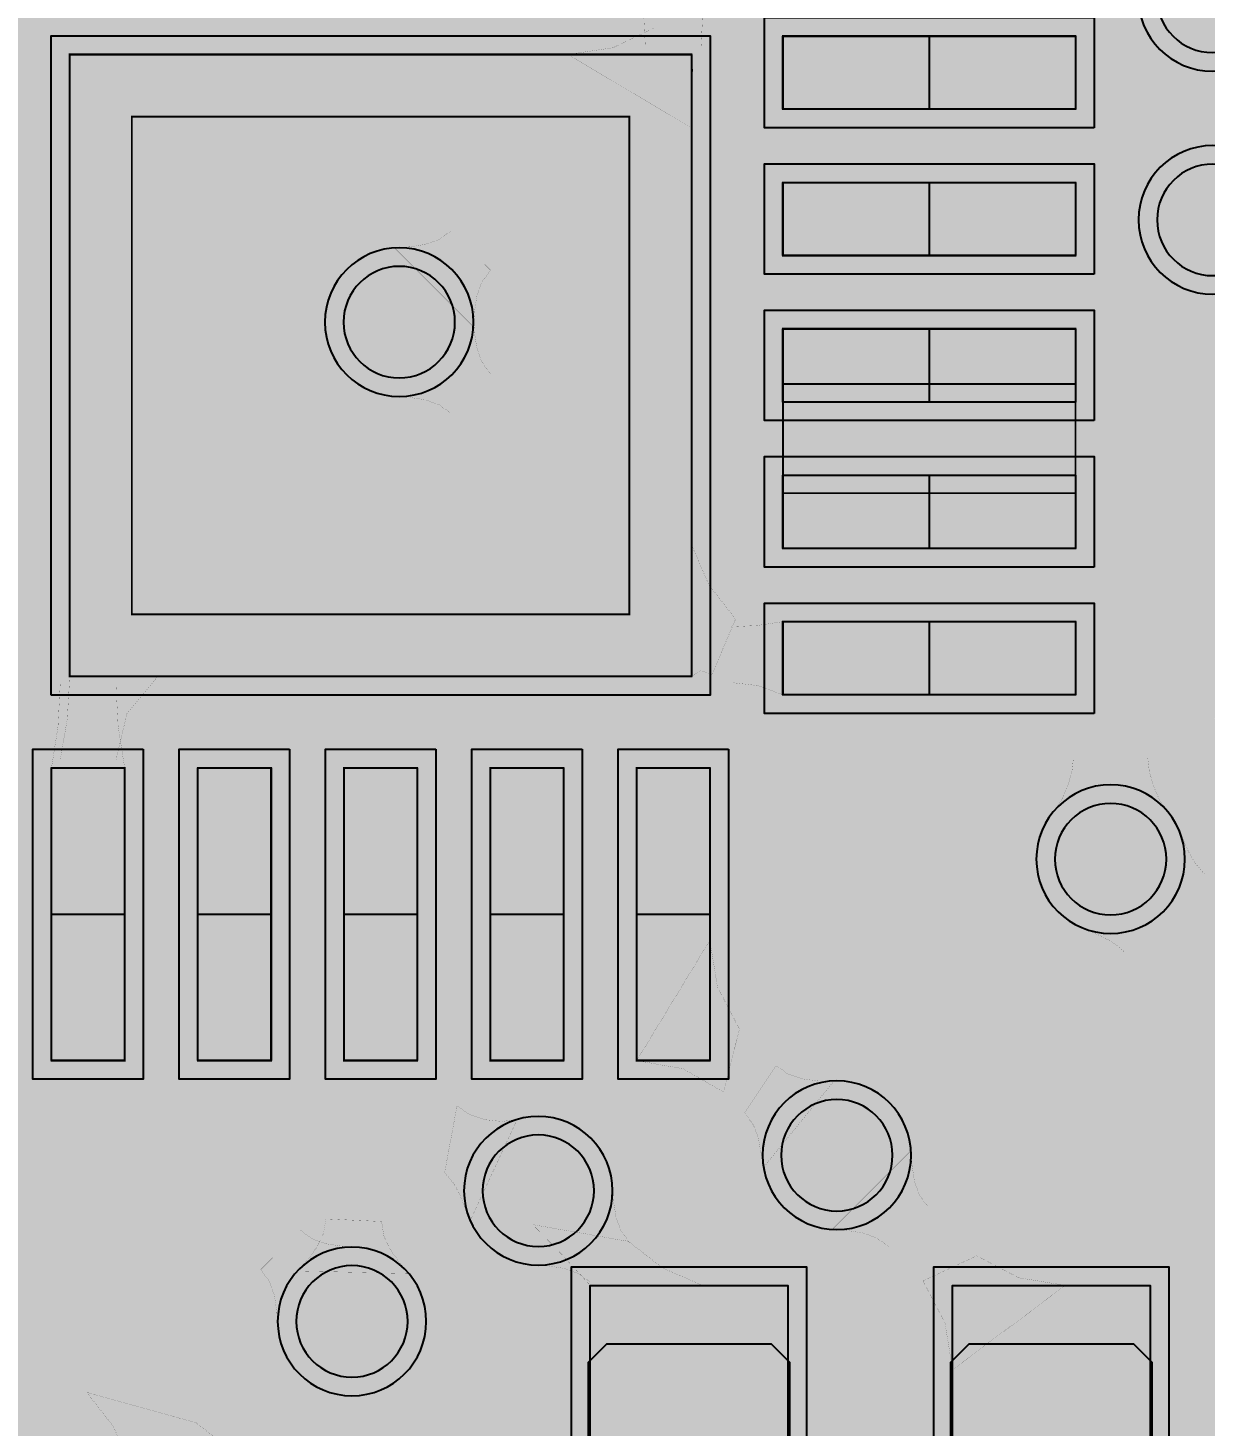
# Model space of a CAD drawing. Header units: millimetres. Extents: x -28.2 to 22.2, y -22.2 to 22.3.
# Drawn here: x 4.317 to 7.535, y 7.766 to 11.587 of the extents above; entities that cross this region are included whole.
import ezdxf

# ---------------------------------------------------------------- set-up
doc = ezdxf.new("R2010")
doc.units = ezdxf.units.MM
doc.header["$MEASUREMENT"] = 0
for name, color, linetype, true_color in [('Bottom-Layer', 7, 'Continuous', 0x0000ff), ('Bottom-Paste-Mask-Layer', 7, 'Continuous', 0x800000), ('Bottom-Silkscreen-Layer', 7, 'Continuous', 0x66cc33), ('Bottom-Solder-Mask-Layer', 7, 'Continuous', 0xaa00ff), ('Component-Shape-Layer', 7, 'Continuous', 0x00cccc), ('Document-Layer', 7, 'Continuous', 0xffffff), ('GND', 7, 'Continuous', 0x999966), ('Hole-Layer', 7, 'Continuous', 0x222222), ('Multi-Layer', 7, 'Continuous', 0xc0c0c0), ('Pin-Soldering-Layer', 7, 'Continuous', 0xcc9999), ('POWER', 7, 'Continuous', 0x008000), ('Top-Layer', 7, 'Continuous', 0xff0000)]:
    doc.layers.add(name, color=color, linetype=linetype, true_color=true_color)

msp = doc.modelspace()

# ---------------------------------------------------------------- hatches: boundary and pattern name
at = {"layer": 'Bottom-Layer'}
for points in [[(6.1571, 11.5357), (6.0047, 11.5357), (5.9988, 11.6506), (5.9809, 11.7643), (6.1809, 11.7643), (6.1631, 11.6506)], [(6.0271, 11.5856), (6.1348, 11.4778), (6.132, 11.3951), (6.1311, 11.3124), (5.794, 11.5142), (5.9159, 11.5324)], [(7.181, 11.3643), (6.381, 11.3643), (6.381, 11.5643), (7.181, 11.5643)], [(4.4311, 9.8142), (4.4311, 11.5142), (6.1311, 11.5142), (6.1311, 9.8142)], [(7.181, 10.9642), (6.381, 10.9642), (6.381, 11.1642), (7.181, 11.1642)], [(5.4736, 11.0321), (5.5814, 10.9244), (5.5574, 10.8911), (5.5441, 10.8534), (5.5378, 10.8126), (5.5347, 10.7699), (5.3192, 10.9854), (5.3618, 10.9885), (5.4027, 10.9949), (5.4404, 11.0082)], [(5.5814, 10.6409), (5.4736, 10.5331), (5.4404, 10.5571), (5.4027, 10.5704), (5.3618, 10.5767), (5.3192, 10.5798), (5.5347, 10.7953), (5.5378, 10.7527), (5.5441, 10.7118), (5.5574, 10.6741)], [(7.181, 10.5642), (6.381, 10.5642), (6.381, 10.7642), (7.181, 10.7642)], [(6.381, 10.3153), (6.381, 10.6135), (7.1809, 10.6135), (7.1809, 10.3153)], [(7.181, 10.1641), (6.381, 10.1641), (6.381, 10.3641), (7.181, 10.3641)], [(6.2514, 9.9709), (6.1869, 9.8199), (6.1576, 9.8303), (6.1311, 9.8142), (6.1311, 10.1739), (6.1784, 10.0648)], [(6.2408, 9.7975), (6.2408, 9.9499), (6.3112, 9.9535), (6.381, 9.9641), (6.381, 9.7641), (6.3128, 9.7891)], [(7.181, 9.7641), (6.381, 9.7641), (6.381, 9.9641), (7.181, 9.9641)], [(4.405, 9.7929), (4.5574, 9.7929), (4.5634, 9.678), (4.5812, 9.5643), (4.3812, 9.5643), (4.3991, 9.678)], [(4.5574, 9.5856), (4.405, 9.5856), (4.4245, 9.6991), (4.4311, 9.8142), (4.6717, 9.8142), (4.5876, 9.7134)], [(7.1752, 9.5916), (7.3784, 9.5916), (7.3824, 9.556), (7.3933, 9.5165), (7.4094, 9.479), (7.4292, 9.4493), (7.1244, 9.4493), (7.1441, 9.479), (7.1603, 9.5165), (7.1712, 9.556)], [(4.5812, 9.5643), (4.5812, 8.7643), (4.3812, 8.7643), (4.3812, 9.5643)], [(4.9813, 9.5643), (4.9813, 8.7643), (4.7813, 8.7643), (4.7813, 9.5643)], [(5.3811, 9.5643), (5.3811, 8.7643), (5.1811, 8.7643), (5.1811, 9.5643)], [(5.7811, 9.5643), (5.7811, 8.7643), (5.5811, 8.7643), (5.5811, 9.5643)], [(6.1812, 9.5643), (6.1812, 8.7643), (5.9812, 8.7643), (5.9812, 9.5643)], [(7.5327, 9.2746), (7.3171, 9.0591), (7.2869, 9.0846), (7.2573, 9.1016), (7.1887, 9.1318), (7.4599, 9.403), (7.4902, 9.3345), (7.5072, 9.3049)], [(6.262, 8.8508), (6.2187, 8.6785), (6.1074, 8.7422), (5.9812, 8.7643), (6.1812, 9.0932), (6.2019, 8.9654)], [(6.2756, 8.6216), (6.3617, 8.751), (6.3954, 8.7274), (6.435, 8.7142), (6.4776, 8.7088), (6.5205, 8.7087), (6.3278, 8.4726), (6.3137, 8.5533), (6.3, 8.5889)], [(5.456, 8.4584), (5.4898, 8.6401), (5.524, 8.617), (5.5673, 8.6027), (5.613, 8.598), (5.6544, 8.6035), (5.526, 8.3271), (5.4978, 8.3974), (5.4814, 8.4278)], [(6.7778, 8.3639), (6.67, 8.2561), (6.6368, 8.2801), (6.5991, 8.2934), (6.5582, 8.2997), (6.5155, 8.3028), (6.7311, 8.5183), (6.7342, 8.4757), (6.7405, 8.4348), (6.7538, 8.3971)], [(5.9616, 8.267), (5.8538, 8.1592), (5.8206, 8.1832), (5.7829, 8.1965), (5.742, 8.2028), (5.6993, 8.2059), (5.9149, 8.4214), (5.918, 8.3788), (5.9243, 8.3379), (5.9376, 8.3002)], [(4.9532, 8.1933), (5.061, 8.3011), (5.0942, 8.2771), (5.1319, 8.2638), (5.1728, 8.2575), (5.2155, 8.2544), (4.9999, 8.0389), (4.9968, 8.0815), (4.9905, 8.1224), (4.9772, 8.1601)], [(5.6969, 8.3161), (5.9582, 8.2703), (6.0522, 8.1974), (6.1612, 8.15), (5.854, 8.15), (5.7766, 8.2342)], [(6.7638, 8.1623), (6.9108, 8.2308), (7.0255, 8.1708), (7.1533, 8.15), (6.8446, 7.9198), (6.8239, 8.0476)], [(6.3941, 7.3599), (5.854, 7.3599), (5.854, 8.15), (6.3941, 8.15)], [(7.3847, 7.3599), (6.8446, 7.3599), (6.8446, 8.15), (7.3847, 8.15)], [(4.4778, 7.8575), (4.7761, 7.7748), (4.87, 7.7019), (4.9791, 7.6545), (4.5981, 7.6545), (4.5507, 7.7636)]]:
    msp.add_hatch(color=256, dxfattribs=at).paths.add_polyline_path(points)
at = {"layer": 'Bottom-Layer', "transparency": 33554610}
for points in [[(7.181, 9.4059), (7.36, 9.4539), (7.4911, 9.585), (7.5391, 9.7641), (7.5391, 9.7739), (7.5615, 9.7), (7.5748, 9.624), (7.5857, 9.5676), (7.6055, 9.5137), (7.5809, 9.4404), (7.5726, 9.3636), (7.5726, 8.5735), (7.5795, 8.5035), (7.6, 8.4362), (7.4982, 8.4897), (7.3847, 8.5082), (7.1533, 8.5082), (7.145, 8.5089), (7.137, 8.5111), (7.0868, 8.5613), (6.9993, 8.811), (6.807, 8.9929), (6.5528, 9.0664), (6.5423, 9.0769), (6.5401, 9.0849), (6.5393, 9.0932), (6.5393, 9.4059)], [(4.0056, 8.0681), (3.5336, 8.5402), (3.5336, 8.9928), (3.5925, 9.1001), (3.6267, 9.2176), (3.8147, 9.4056), (3.817, 9.4057), (3.8193, 9.4059), (4.0231, 9.4059), (4.0231, 8.7643), (4.0711, 8.5852), (4.2022, 8.4541), (4.3812, 8.4062), (4.4469, 8.4062), (4.4469, 8.373), (4.48, 8.2068), (4.5742, 8.0659), (4.6276, 8.0125), (4.5955, 8.0127), (4.5187, 8.0043), (4.4455, 7.9797), (4.3722, 8.0043), (4.2954, 8.0127), (4.0851, 8.0127), (4.0429, 8.0369)]]:
    msp.add_hatch(color=256, dxfattribs=at).paths.add_polyline_path(points)
at = {"layer": 'Bottom-Paste-Mask-Layer'}
for points in [[(6.3809, 11.3644), (6.3809, 11.5644), (7.1809, 11.5644), (7.1809, 11.3644)], [(6.3809, 11.3644), (6.3809, 11.5644), (7.1809, 11.5644), (7.1809, 11.3644)], [(4.601, 9.9842), (4.601, 11.3443), (5.961, 11.3443), (5.961, 9.9842)], [(4.601, 9.9842), (4.601, 11.3443), (5.961, 11.3443), (5.961, 9.9842)], [(6.3809, 10.9643), (6.3809, 11.1643), (7.1809, 11.1643), (7.1809, 10.9643)], [(6.3809, 10.9643), (6.3809, 11.1643), (7.1809, 11.1643), (7.1809, 10.9643)], [(6.3809, 10.5645), (6.3809, 10.7645), (7.1809, 10.7645), (7.1809, 10.5645)], [(6.3809, 10.5645), (6.3809, 10.7645), (7.1809, 10.7645), (7.1809, 10.5645)], [(6.3809, 10.1645), (6.3809, 10.3645), (7.1809, 10.3645), (7.1809, 10.1645)], [(6.3809, 10.1645), (6.3809, 10.3645), (7.1809, 10.3645), (7.1809, 10.1645)], [(6.3809, 9.7644), (6.3809, 9.9644), (7.1809, 9.9644), (7.1809, 9.7644)], [(6.3809, 9.7644), (6.3809, 9.9644), (7.1809, 9.9644), (7.1809, 9.7644)], [(4.5811, 8.7643), (4.3811, 8.7643), (4.3811, 9.5643), (4.5811, 9.5643)], [(4.5811, 8.7643), (4.3811, 8.7643), (4.3811, 9.5643), (4.5811, 9.5643)], [(4.9812, 8.7643), (4.7812, 8.7643), (4.7812, 9.5643), (4.9812, 9.5643)], [(4.9812, 8.7643), (4.7812, 8.7643), (4.7812, 9.5643), (4.9812, 9.5643)], [(5.381, 8.7643), (5.181, 8.7643), (5.181, 9.5643), (5.381, 9.5643)], [(5.381, 8.7643), (5.181, 8.7643), (5.181, 9.5643), (5.381, 9.5643)], [(5.781, 8.7643), (5.581, 8.7643), (5.581, 9.5643), (5.781, 9.5643)], [(5.781, 8.7643), (5.581, 8.7643), (5.581, 9.5643), (5.781, 9.5643)], [(6.1811, 8.7643), (5.9811, 8.7643), (5.9811, 9.5643), (6.1811, 9.5643)], [(6.1811, 8.7643), (5.9811, 8.7643), (5.9811, 9.5643), (6.1811, 9.5643)], [(6.3491, 7.9899), (6.3991, 7.9399), (6.3991, 7.4599), (6.3491, 7.3899), (5.8991, 7.3899), (5.8491, 7.4599), (5.8491, 7.9399), (5.8991, 7.9899)], [(6.3491, 7.9899), (6.3991, 7.9399), (6.3991, 7.4599), (6.3491, 7.3899), (5.8991, 7.3899), (5.8491, 7.4599), (5.8491, 7.9399), (5.8991, 7.9899)], [(7.3397, 7.9899), (7.3897, 7.9399), (7.3897, 7.4599), (7.3397, 7.3899), (6.8897, 7.3899), (6.8397, 7.4599), (6.8397, 7.9399), (6.8897, 7.9899)], [(7.3397, 7.9899), (7.3897, 7.9399), (7.3897, 7.4599), (7.3397, 7.3899), (6.8897, 7.3899), (6.8397, 7.4599), (6.8397, 7.9399), (6.8897, 7.9899)]]:
    msp.add_hatch(color=256, dxfattribs=at).paths.add_polyline_path(points)
at = {"layer": 'Bottom-Solder-Mask-Layer'}
for points in [[(7.2318, 11.3135), (6.3302, 11.3135), (6.3302, 11.6151), (7.2318, 11.6151)], [(4.3803, 9.7634), (4.3803, 11.565), (6.1819, 11.565), (6.1819, 9.7634)], [(7.2318, 10.9134), (6.3302, 10.9134), (6.3302, 11.215), (7.2318, 11.215)], [(7.2318, 10.5134), (6.3302, 10.5134), (6.3302, 10.815), (7.2318, 10.815)], [(7.2318, 10.1133), (6.3302, 10.1133), (6.3302, 10.4149), (7.2318, 10.4149)], [(7.2318, 9.7133), (6.3302, 9.7133), (6.3302, 10.0149), (7.2318, 10.0149)], [(4.632, 9.6151), (4.632, 8.7135), (4.3304, 8.7135), (4.3304, 9.6151)], [(5.0321, 9.6151), (5.0321, 8.7135), (4.7305, 8.7135), (4.7305, 9.6151)], [(5.4319, 9.6151), (5.4319, 8.7135), (5.1303, 8.7135), (5.1303, 9.6151)], [(5.8319, 9.6151), (5.8319, 8.7135), (5.5303, 8.7135), (5.5303, 9.6151)], [(6.232, 9.6151), (6.232, 8.7135), (5.9304, 8.7135), (5.9304, 9.6151)], [(6.4449, 7.3091), (5.8032, 7.3091), (5.8032, 8.2008), (6.4449, 8.2008)], [(7.4355, 7.3091), (6.7938, 7.3091), (6.7938, 8.2008), (7.4355, 8.2008)]]:
    msp.add_hatch(color=256, dxfattribs=at).paths.add_polyline_path(points)
at = {"layer": 'GND', "transparency": 33554610}
for points in [[(2.6643, 7.068), (2.33, 7.068), (2.4333, 7.3536), (2.3727, 7.6513), (2.1659, 7.8737), (1.8734, 7.9559), (1.581, 7.8737), (1.3742, 7.6513), (1.3136, 7.3536), (1.4169, 7.068), (1.1773, 7.068), (-0.1662, 7.7997), (-0.1662, 13.9168), (10.316, 13.9168), (10.316, 10.8319), (10.3137, 10.8028), (10.3129, 10.7735), (10.3137, 10.7443), (10.316, 10.7151), (10.316, 10.4681), (10.0282, 10.6118), (9.7088, 10.5739), (9.4627, 10.3669), (9.3705, 10.0588), (9.4627, 9.7506), (9.7088, 9.5436), (10.0282, 9.5058), (10.316, 9.6494), (10.316, 9.0562), (10.0989, 8.8373), (10.0301, 8.5367), (10.1305, 8.2452), (10.0318, 8.1465), (7.9288, 8.1465), (7.8899, 8.1388), (7.857, 8.1168), (6.8082, 7.068), (3.4915, 7.068), (3.6317, 7.3558), (3.5918, 7.6734), (3.3847, 7.9176), (3.0779, 8.0089), (2.771, 7.9176), (2.564, 7.6734), (2.5241, 7.3558)], [(7.5571, 10.5007), (7.8438, 10.5799), (8.0497, 10.7945), (8.1171, 11.0842), (8.0271, 11.3676), (8.1161, 11.6514), (8.0478, 11.9408), (7.8411, 12.1547), (7.5542, 12.233), (7.2676, 12.1537), (7.0617, 11.9391), (6.9943, 11.6495), (7.0843, 11.366), (6.9952, 11.0823), (7.0636, 10.7929), (7.2702, 10.579)], [(5.1891, 8.6128), (4.9028, 8.5261), (4.7016, 8.3046), (4.6428, 8.0112), (4.7431, 7.7293), (4.9739, 7.539), (5.2698, 7.4943), (5.5466, 7.6079), (5.7257, 7.8475), (5.9722, 7.9113), (6.1653, 8.0774), (6.4693, 7.9474), (6.7939, 8.0111), (7.0262, 8.2465), (7.0857, 8.5718), (6.9517, 8.8742), (6.6707, 9.0486), (6.3402, 9.0345), (6.0751, 8.8369), (5.8388, 8.9555), (5.5744, 8.9529), (5.3406, 8.8295)]]:
    msp.add_hatch(color=256, dxfattribs=at).paths.add_polyline_path(points)
at = {"layer": 'Pin-Soldering-Layer'}
for points in [[(6.381, 11.5644), (6.781, 11.5644), (6.781, 11.3644), (6.381, 11.3644)], [(6.381, 11.5644), (6.781, 11.5644), (6.781, 11.3644), (6.381, 11.3644)], [(4.431, 9.8143), (4.431, 11.5143), (6.131, 11.5143), (6.131, 9.8143)], [(4.431, 9.8143), (4.431, 11.5143), (6.131, 11.5143), (6.131, 9.8143)], [(6.381, 11.1643), (6.781, 11.1643), (6.781, 10.9643), (6.381, 10.9643)], [(6.381, 11.1643), (6.781, 11.1643), (6.781, 10.9643), (6.381, 10.9643)], [(6.381, 10.7643), (6.781, 10.7643), (6.781, 10.5643), (6.381, 10.5643)], [(6.381, 10.7643), (6.781, 10.7643), (6.781, 10.5643), (6.381, 10.5643)], [(6.381, 10.3642), (6.781, 10.3642), (6.781, 10.1642), (6.381, 10.1642)], [(6.381, 10.3642), (6.781, 10.3642), (6.781, 10.1642), (6.381, 10.1642)], [(6.381, 9.9642), (6.781, 9.9642), (6.781, 9.7642), (6.381, 9.7642)], [(6.381, 9.9642), (6.781, 9.9642), (6.781, 9.7642), (6.381, 9.7642)], [(4.5811, 9.5642), (4.5811, 9.1642), (4.3811, 9.1642), (4.3811, 9.5642)], [(4.5811, 9.5642), (4.5811, 9.1642), (4.3811, 9.1642), (4.3811, 9.5642)], [(4.9812, 9.5642), (4.9812, 9.1642), (4.7812, 9.1642), (4.7812, 9.5642)], [(4.9812, 9.5642), (4.9812, 9.1642), (4.7812, 9.1642), (4.7812, 9.5642)], [(5.381, 9.5642), (5.381, 9.1642), (5.181, 9.1642), (5.181, 9.5642)], [(5.381, 9.5642), (5.381, 9.1642), (5.181, 9.1642), (5.181, 9.5642)], [(5.781, 9.5642), (5.781, 9.1642), (5.581, 9.1642), (5.581, 9.5642)], [(5.781, 9.5642), (5.781, 9.1642), (5.581, 9.1642), (5.581, 9.5642)], [(6.1811, 9.5642), (6.1811, 9.1642), (5.9811, 9.1642), (5.9811, 9.5642)], [(6.1811, 9.5642), (6.1811, 9.1642), (5.9811, 9.1642), (5.9811, 9.5642)]]:
    msp.add_hatch(color=256, dxfattribs=at).paths.add_polyline_path(points)
at = {"layer": 'POWER', "transparency": 33554610}
for points in [[(-0.1662, 8.1998), (-0.1662, 12.8522), (0.5369, 12.8522), (0.4106, 12.5647), (0.4585, 12.2543), (0.6656, 12.0182), (0.9671, 11.9303), (1.2687, 12.0182), (1.4758, 12.2543), (1.5237, 12.5647), (1.3973, 12.8522), (5.1217, 12.8522), (5.1792, 12.5513), (5.3861, 12.3254), (5.6809, 12.2418), (5.9756, 12.3254), (6.1826, 12.5513), (6.2401, 12.8522), (10.316, 12.8522), (10.316, 10.8319), (10.3129, 10.7735), (10.316, 10.7151), (10.316, 10.5651), (10.2899, 10.5689), (10.2639, 10.573), (10.105, 10.6459), (9.9319, 10.6709), (7.9588, 10.6709), (8.0887, 10.8844), (8.113, 11.133), (8.0271, 11.3676), (8.1161, 11.6514), (8.0478, 11.9408), (7.8411, 12.1547), (7.5542, 12.233), (7.2676, 12.1537), (7.0617, 11.9391), (6.9943, 11.6495), (7.0843, 11.366), (6.9992, 11.1318), (7.0239, 10.8838), (7.1535, 10.6709), (3.8177, 10.6709), (3.5834, 10.6243), (3.3848, 10.4916), (2.641, 9.7478), (2.4826, 9.4734), (2.4826, 9.1565), (2.641, 8.8821), (2.9154, 8.7237), (3.2323, 8.7237), (3.5067, 8.8821), (4.0712, 9.4466), (8.0931, 9.4466), (8.3446, 8.8876), (8.4307, 8.2808), (8.4307, 6.3825), (8.0811, 6.0329), (7.9321, 6.2784), (7.6812, 6.4182), (7.394, 6.4155), (7.1457, 6.2711), (7.0014, 6.0229), (6.9987, 5.7357), (7.1384, 5.4847), (7.384, 5.3358), (4.546, 2.4978), (4.4133, 2.2992), (4.3667, 2.0649), (4.3667, 0.0435), (2.9223, -1.4009), (-6.7168, -1.4009), (-7.7694, -0.3483), (-7.7694, 2.305), (-7.0597, 3.0147), (-6.8991, 3.2976), (-6.906, 3.6228), (-5.5143, 3.6228), (-5.2334, 3.5466), (-4.9521, 3.6213), (-4.7461, 3.8268), (-4.6706, 4.1079), (-4.7461, 4.389), (-4.9521, 4.5946), (-5.2334, 4.6693), (-5.5143, 4.5931), (-7.5147, 4.5931), (-7.6942, 4.5586), (-7.8482, 4.4603), (-7.8482, 7.0884), (-7.3963, 7.5403), (-7.2059, 7.545), (-7.0281, 7.6131), (-6.0267, 7.6131), (-5.74, 7.5344), (-5.4533, 7.6131), (-5.2616, 7.6131), (-5.0561, 7.4068), (-4.7748, 7.3312), (-4.4935, 7.4068), (-4.2879, 7.6131), (-3.7105, 7.6131), (-3.6572, 7.6106), (-3.6038, 7.6131), (-2.1357, 7.6131), (-2.0824, 7.6106), (-2.029, 7.6131), (-1.2157, 7.6131), (-1.0264, 7.4922), (-0.8049, 7.4551), (-0.5866, 7.5079), (-0.4064, 7.642), (-0.2932, 7.836), (-0.2651, 8.0588), (-0.196, 8.128), (-0.1739, 8.1609)], [(4.7431, 7.7293), (4.9739, 7.539), (5.2698, 7.4943), (5.5466, 7.6079), (5.7257, 7.8475), (5.9722, 7.9113), (6.1653, 8.0774), (6.4693, 7.9474), (6.7939, 8.0111), (7.0262, 8.2465), (7.0857, 8.5718), (6.9517, 8.8742), (6.6707, 9.0486), (6.3402, 9.0345), (6.0751, 8.8369), (5.8388, 8.9555), (5.5744, 8.9529), (5.3406, 8.8295), (5.1891, 8.6128), (4.9028, 8.5261), (4.7016, 8.3046), (4.6428, 8.0112)]]:
    msp.add_hatch(color=256, dxfattribs=at).paths.add_polyline_path(points)
at = {"layer": 'Top-Layer', "transparency": 33554610}
msp.add_hatch(color=256, dxfattribs=at).paths.add_polyline_path([(-7.6415, 13.052), (-7.6415, 13.9168), (7.6424, 13.9168), (7.6424, 13.3048), (7.3871, 13.3037), (7.1587, 13.1895), (7.0045, 12.986), (6.9564, 12.7352), (6.7256, 12.771), (6.5002, 12.7098), (6.3193, 12.5622), (6.2141, 12.3537), (6.2028, 12.1204), (6.2874, 11.9028), (5.3948, 11.9028), (5.7366, 12.2446), (6.0264, 12.3611), (6.2092, 12.6145), (6.2283, 12.9263), (6.0778, 13.2001), (5.804, 13.3505), (5.4922, 13.3314), (5.2388, 13.1487), (5.1223, 12.8588), (3.2026, 10.9391), (3.1084, 10.7982), (3.0753, 10.6319), (3.0753, 9.8763), (2.794, 9.8016), (2.588, 9.596), (2.5125, 9.3149), (2.588, 9.0338), (2.794, 8.8283), (3.0753, 8.7536), (3.0753, 8.3429), (2.8083, 8.5108), (2.4929, 8.5082), (2.2287, 8.336), (1.9842, 8.5804), (1.9842, 11.9089), (1.9511, 12.0751), (1.857, 12.216), (1.5257, 12.5473), (1.3956, 12.8542), (1.1145, 13.0333), (0.7813, 13.0213), (0.5137, 12.8225), (0.406, 12.5071), (0.4962, 12.1861), (0.3721, 11.9694), (0.3543, 11.7203), (0.4463, 11.4882), (0.6298, 11.3189), (0.8687, 11.2459), (1.1155, 11.2838), (1.1155, 8.4005), (1.1486, 8.2343), (1.2427, 8.0934), (2.1957, 7.1404), (2.3366, 7.0463), (2.5028, 7.0132), (2.7223, 7.0132), (2.8879, 6.9195), (3.0753, 6.8865), (3.0753, 4.2841), (1.7993, 3.008), (1.5803, 2.939), (1.4073, 2.7881), (1.3091, 2.5805), (1.3023, 2.3511), (1.2636, 2.3214), (1.2275, 2.2886), (0.9035, 2.331), (0.6108, 2.1859), (0.4484, 1.9023), (0.4715, 1.5764), (0.6723, 1.3185), (0.9826, 1.2161), (1.047, 1.1517), (1.1879, 1.0576), (1.3541, 1.0245), (1.8342, 1.0245), (2.0004, 1.0576), (2.1414, 1.1517), (4.3248, 3.3352), (4.419, 3.4761), (4.452, 3.6423), (4.452, 10.2416), (4.8035, 10.5931), (4.9448, 10.3761), (5.1684, 10.2456), (5.4268, 10.2294), (5.665, 10.3308), (5.8324, 10.5284), (5.8932, 10.7801), (7.0708, 10.7801), (7.1851, 10.6409), (7.3376, 10.545), (7.3376, 9.873), (7.0492, 9.828), (6.8223, 9.6444), (6.7183, 9.3716), (6.7127, 9.3717), (6.7071, 9.3718), (5.5671, 9.3718), (5.4009, 9.3387), (5.26, 9.2445), (4.9003, 8.8849), (4.8062, 8.744), (4.7731, 8.5778), (4.7731, 8.4129), (4.6466, 8.1278), (4.6918, 7.8191), (4.8948, 7.5822), (5.1929, 7.4903), (5.494, 7.5717), (5.7052, 7.8013), (5.8399, 7.6666), (5.8399, 7.028), (5.6249, 7.2063), (5.3506, 7.259), (5.0848, 7.1729), (4.8934, 6.9693), (4.8239, 6.6987), (4.8934, 6.4281), (5.0848, 6.2246), (5.3506, 6.1385), (5.6249, 6.1911), (5.8399, 6.3695), (5.8399, 4.4195), (5.873, 4.2533), (5.9671, 4.1124), (6.8588, 3.2207), (6.8315, 3.1401), (6.8166, 3.0563), (6.7003, 2.94), (4.5668, 2.94), (4.4006, 2.9069), (4.2597, 2.8128), (1.8904, 0.4436), (-0.2028, 0.4436), (-0.4935, 0.5666), (-0.8047, 0.5134), (-1.038, 0.3008), (-1.1178, 0.0553), (-1.0793, -0.2), (-0.9305, -0.411), (-1.2268, -0.506), (-1.4269, -0.7441), (-1.4695, -1.0523), (-1.3415, -1.3358), (-1.0821, -1.5076), (-0.7711, -1.515), (-0.504, -1.3555), (-0.3628, -1.0783), (-0.2001, -1.1016), (-0.0377, -1.0768), (0.1474, -1.3508), (0.4547, -1.473), (0.7774, -1.401), (1.0037, -1.1599), (1.1996, -1.3707), (1.4742, -1.4567), (1.7554, -1.3953), (1.9692, -1.2026), (2.1544, -1.3954), (2.4078, -1.4806), (2.6719, -1.439), (2.8868, -1.28), (3.0037, -1.0396), (2.9962, -0.7723), (2.8659, -0.5389), (2.6424, -0.3922), (4.8519, 1.8173), (7.1679, 1.8173), (7.3702, 1.5598), (7.6817, 1.4589), (7.6876, 1.4479), (7.6939, 1.437), (7.6555, 1.348), (7.6424, 1.252), (7.6424, 0.352), (7.6555, 0.256), (7.6939, 0.167), (7.6555, 0.078), (7.6424, -0.018), (7.6424, -0.918), (7.6555, -1.014), (7.6939, -1.103), (7.6555, -1.192), (7.6424, -1.288), (7.6424, -2.188), (7.6555, -2.284), (7.6939, -2.373), (7.6555, -2.462), (7.6424, -2.558), (7.6424, -3.2156), (7.544, -3.1666), (7.4355, -3.1498), (7.2435, -3.1498), (7.2101, -2.915), (7.0828, -2.715), (6.8843, -2.5854), (6.6499, -2.5493), (6.4215, -2.6132), (6.2399, -2.7657), (3.8, -2.7657), (3.6338, -2.7987), (3.4929, -2.8929), (3.2214, -3.1644), (3.2123, -3.1726), (3.2024, -3.1798), (2.7255, -3.1798), (2.6294, -3.1929), (2.5405, -3.2313), (2.4515, -3.1929), (2.3555, -3.1798), (1.4555, -3.1798), (1.3594, -3.1929), (1.2705, -3.2313), (1.1815, -3.1929), (1.0855, -3.1798), (0.1855, -3.1798), (0.0894, -3.1929), (0.0005, -3.2313), (-0.0885, -3.1929), (-0.1845, -3.1798), (-1.0845, -3.1798), (-1.1806, -3.1929), (-1.2696, -3.2313), (-1.3585, -3.1929), (-1.4546, -3.1798), (-2.3546, -3.1798), (-2.4506, -3.1929), (-2.5396, -3.2313), (-2.6285, -3.1929), (-2.7246, -3.1798), (-3.6246, -3.1798), (-3.7206, -3.1929), (-3.8096, -3.2313), (-3.8985, -3.1929), (-3.9946, -3.1798), (-4.8326, -3.1798), (-4.7708, -2.9166), (-4.839, -2.655), (-5.0216, -2.4556), (-5.2762, -2.3645), (-6.7657, -0.875), (-6.7657, -0.2), (-6.7759, -0.1064), (-6.806, -0.0173), (-6.6018, 0.1844), (-6.5239, 0.4607), (-5.4952, -0.568), (-5.3543, -0.6622), (-5.1881, -0.6952), (-3.6089, -0.6952), (-3.5585, -0.9252), (-3.4182, -1.1143), (-3.2127, -1.2292), (-2.9781, -1.2497), (-2.7558, -1.1722), (-2.5848, -1.0104), (-2.4276, -1.2408), (-2.179, -1.3672), (-1.9002, -1.3584), (-1.66, -1.2166), (-1.5096, -0.9428), (-1.5287, -0.631), (-1.7114, -0.3777), (-2.0013, -0.2611), (-2.3086, 0.0462), (-2.4495, 0.1404), (-2.6158, 0.1735), (-4.4479, 0.1735), (-4.5432, 0.4838), (-4.7944, 0.6895), (-5.1175, 0.7217), (-5.4043, 0.5696), (-6.0657, 1.231), (-6.0657, 3.4), (-6.0987, 3.5662), (-6.1929, 3.7071), (-7.2525, 4.7667), (-7.3934, 4.8609), (-7.5596, 4.894), (-7.6415, 4.894), (-7.6415, 5.062), (-7.6546, 5.158), (-7.693, 5.247), (-7.6546, 5.336), (-7.6415, 5.432), (-7.6415, 6.332), (-7.6546, 6.428), (-7.693, 6.517), (-7.6546, 6.606), (-7.6415, 6.702), (-7.6415, 7.0114), (-7.4443, 6.7878), (-7.1604, 6.6967), (-6.87, 6.7638), (-6.6548, 6.9701), (-6.5756, 7.2575), (-6.6548, 7.545), (-6.87, 7.7513), (-7.1604, 7.8184), (-7.4443, 7.7273), (-7.6415, 7.5037), (-7.6415, 7.602), (-7.6546, 7.698), (-7.693, 7.787), (-7.6546, 7.876), (-7.6415, 7.972), (-7.6415, 8.872), (-7.6546, 8.968), (-7.693, 9.057), (-7.6546, 9.146), (-7.6415, 9.242), (-7.6415, 9.2758), (-6.6591, 9.2758), (-6.3718, 9.1532), (-6.0634, 9.2032), (-5.8294, 9.4102), (-5.7422, 9.7101), (-5.8294, 10.0101), (-6.0634, 10.2171), (-6.3718, 10.267), (-6.6591, 10.1445), (-7.6415, 10.1445), (-7.6549, 10.2392), (-7.693, 10.327), (-7.6546, 10.416), (-7.6415, 10.512), (-7.6415, 11.412), (-7.6546, 11.508), (-7.693, 11.597), (-7.6546, 11.686), (-7.6415, 11.782), (-7.6415, 12.682), (-7.6546, 12.778), (-7.693, 12.867), (-7.6546, 12.956)])
at = {"layer": 'Top-Layer'}
for points in [[(5.9616, 8.267), (5.8538, 8.1592), (5.8206, 8.1832), (5.7829, 8.1965), (5.742, 8.2028), (5.6993, 8.2059), (5.9149, 8.4214), (5.918, 8.3788), (5.9243, 8.3379), (5.9376, 8.3002)], [(5.1313, 8.3317), (5.2837, 8.3246), (5.2901, 8.2842), (5.307, 8.2484), (5.3308, 8.2152), (5.3582, 8.1824), (5.0535, 8.1895), (5.0821, 8.2214), (5.107, 8.2549), (5.1246, 8.2913)]]:
    msp.add_hatch(color=256, dxfattribs=at).paths.add_polyline_path(points)

# ---------------------------------------------------------------- linework, layer by layer
at = {"layer": 'Bottom-Layer', "const_width": 0.00508}
msp.add_lwpolyline([(-22.1992, -0.0001, 1), (22.2001, -0.0001), (22.2001, -0.0001, 1), (-22.1992, -0.0001)], format="xyb", dxfattribs=at)
at = {"layer": 'Bottom-Layer'}
for points, const_width in [([(6.0809, 12.1643), (6.0809, 11.5317)], 0.1524), ([(7.5551, 11.6716), (7.3478, 11.4643)], 0.1524), ([(6.0809, 11.5317), (5.3319, 10.7826)], 0.1524), ([(7.3478, 11.4643), (6.781, 11.4643)], 0.1524), ([(6.781, 11.0642), (6.7832, 11.062)], 0.1524), ([(6.7832, 11.062), (7.5562, 11.062)], 0.1524), ([(7.5562, 11.062), (8.0376, 11.062)], 0.1524), ([(4.4812, 9.932), (5.3319, 10.7826)], 0.1524), ([(6.2408, 9.8737), (5.3319, 10.7826)], 0.1524), ([(7.8269, 10.4325), (6.7569, 10.4325)], 0.508), ([(4.4812, 9.1643), (4.4812, 9.932)], 0.1524), ([(6.7713, 9.8737), (6.2408, 9.8737)], 0.1524), ([(7.6, 8.4362), (7.4982, 8.4897), (7.3847, 8.5082), (7.1533, 8.5082), (7.145, 8.5089), (7.137, 8.5111), (7.0868, 8.5613), (6.9993, 8.811), (6.807, 8.9929), (6.5528, 9.0664), (6.5423, 9.0769), (6.5401, 9.0849), (6.5393, 9.0932), (6.5393, 9.4059), (7.181, 9.4059), (7.36, 9.4539), (7.4911, 9.585), (7.5391, 9.7641), (7.5391, 9.7739), (7.5615, 9.7)], 0.0508), ([(7.1221, 9.8641), (6.781, 9.8641)], 0.2032), ([(7.2768, 9.7094), (7.1221, 9.8641)], 0.2032), ([(6.781, 9.7666), (6.781, 9.5075)], 0.0508), ([(7.2768, 9.3149), (7.2768, 9.7094)], 0.2032), ([(7.6023, 8.9894), (7.2768, 9.3149)], 0.3048), ([(4.4812, 9.1643), (4.4364, 9.1195)], 0.1524), ([(4.8813, 9.1643), (4.8813, 8.373)], 0.1524), ([(5.2811, 8.7503), (5.2811, 9.1643)], 0.1524), ([(6.0829, 9.1625), (6.0829, 8.922)], 0.1524), ([(4.3838, 9.1643), (4.1247, 9.1643)], 0.0508), ([(4.4364, 9.1195), (4.4364, 8.454)], 0.1524), ([(8.1799, 8.9894), (7.6023, 8.9894)], 0.3048), ([(6.0829, 8.922), (6.4994, 8.5056)], 0.1524), ([(5.3525, 8.6789), (5.2811, 8.7503)], 0.1524), ([(5.3525, 8.6696), (5.3525, 8.6789)], 0.1524), ([(5.6134, 8.4087), (5.3525, 8.6696)], 0.1524), ([(6.4994, 8.5056), (6.5283, 8.5056)], 0.1524), ([(7.1147, 7.9192), (6.5283, 8.5056)], 0.1524), ([(4.4364, 8.454), (4.4495, 8.441)], 0.1524), ([(4.4495, 8.441), (4.4495, 7.9936)], 0.1524), ([(5.7121, 8.4087), (5.6134, 8.4087)], 0.1524), ([(6.1241, 7.9967), (5.7121, 8.4087)], 0.1524), ([(4.2022, 8.4541), (4.3812, 8.4062), (4.4469, 8.4062), (4.4469, 8.373), (4.48, 8.2068), (4.5742, 8.0659), (4.6276, 8.0125), (4.5955, 8.0127), (4.5187, 8.0043), (4.4455, 7.9797), (4.3722, 8.0043), (4.2954, 8.0127), (4.0851, 8.0127)], 0.0508), ([(4.8813, 8.373), (5.2027, 8.0516)], 0.1524), ([(4.4495, 7.9936), (4.9905, 7.4526)], 0.1524), ([(6.1241, 7.755), (6.1241, 7.9967)], 0.1524), ([(7.1147, 7.755), (7.1147, 7.9192)], 0.1524)]:
    msp.add_lwpolyline(points, dxfattribs=dict(at, const_width=const_width))
for points, const_width in [([(6.1571, 11.5357), (6.0047, 11.5357), (5.9988, 11.6506), (5.9809, 11.7643), (6.1809, 11.7643), (6.1631, 11.6506)], 0.000254), ([(6.0271, 11.5856), (6.1348, 11.4778), (6.132, 11.3951), (6.1311, 11.3124), (5.794, 11.5142), (5.9159, 11.5324)], 0.000254), ([(5.4736, 11.0321), (5.5814, 10.9244), (5.5574, 10.8911), (5.5441, 10.8534), (5.5378, 10.8126), (5.5347, 10.7699), (5.3192, 10.9854), (5.3618, 10.9885), (5.4027, 10.9949), (5.4404, 11.0082)], 0.000254), ([(5.5814, 10.6409), (5.4736, 10.5331), (5.4404, 10.5571), (5.4027, 10.5704), (5.3618, 10.5767), (5.3192, 10.5798), (5.5347, 10.7953), (5.5378, 10.7527), (5.5441, 10.7118), (5.5574, 10.6741)], 0.000254), ([(6.381, 10.3153), (6.381, 10.6135), (7.1809, 10.6135), (7.1809, 10.3153)], 0.00508), ([(6.2514, 9.9709), (6.1869, 9.8199), (6.1576, 9.8303), (6.1311, 9.8142), (6.1311, 10.1739), (6.1784, 10.0648)], 0.000254), ([(6.2408, 9.7975), (6.2408, 9.9499), (6.3112, 9.9535), (6.381, 9.9641), (6.381, 9.7641), (6.3128, 9.7891)], 0.000254), ([(4.405, 9.7929), (4.5574, 9.7929), (4.5634, 9.678), (4.5812, 9.5643), (4.3812, 9.5643), (4.3991, 9.678)], 0.000254), ([(4.5574, 9.5856), (4.405, 9.5856), (4.4245, 9.6991), (4.4311, 9.8142), (4.6717, 9.8142), (4.5876, 9.7134)], 0.000254), ([(7.1752, 9.5916), (7.3784, 9.5916), (7.3824, 9.556), (7.3933, 9.5165), (7.4094, 9.479), (7.4292, 9.4493), (7.1244, 9.4493), (7.1441, 9.479), (7.1603, 9.5165), (7.1712, 9.556)], 0.000254), ([(7.5327, 9.2746), (7.3171, 9.0591), (7.2869, 9.0846), (7.2573, 9.1016), (7.1887, 9.1318), (7.4599, 9.403), (7.4902, 9.3345), (7.5072, 9.3049)], 0.000254), ([(6.262, 8.8508), (6.2187, 8.6785), (6.1074, 8.7422), (5.9812, 8.7643), (6.1812, 9.0932), (6.2019, 8.9654)], 0.000254), ([(6.2756, 8.6216), (6.3617, 8.751), (6.3954, 8.7274), (6.435, 8.7142), (6.4776, 8.7088), (6.5205, 8.7087), (6.3278, 8.4726), (6.3137, 8.5533), (6.3, 8.5889)], 0.000254), ([(5.456, 8.4584), (5.4898, 8.6401), (5.524, 8.617), (5.5673, 8.6027), (5.613, 8.598), (5.6544, 8.6035), (5.526, 8.3271), (5.4978, 8.3974), (5.4814, 8.4278)], 0.000254), ([(6.7778, 8.3639), (6.67, 8.2561), (6.6368, 8.2801), (6.5991, 8.2934), (6.5582, 8.2997), (6.5155, 8.3028), (6.7311, 8.5183), (6.7342, 8.4757), (6.7405, 8.4348), (6.7538, 8.3971)], 0.000254), ([(5.9616, 8.267), (5.8538, 8.1592), (5.8206, 8.1832), (5.7829, 8.1965), (5.742, 8.2028), (5.6993, 8.2059), (5.9149, 8.4214), (5.918, 8.3788), (5.9243, 8.3379), (5.9376, 8.3002)], 0.000254), ([(4.9532, 8.1933), (5.061, 8.3011), (5.0942, 8.2771), (5.1319, 8.2638), (5.1728, 8.2575), (5.2155, 8.2544), (4.9999, 8.0389), (4.9968, 8.0815), (4.9905, 8.1224), (4.9772, 8.1601)], 0.000254), ([(5.6969, 8.3161), (5.9582, 8.2703), (6.0522, 8.1974), (6.1612, 8.15), (5.854, 8.15), (5.7766, 8.2342)], 0.000254), ([(6.7638, 8.1623), (6.9108, 8.2308), (7.0255, 8.1708), (7.1533, 8.15), (6.8446, 7.9198), (6.8239, 8.0476)], 0.000254), ([(4.4778, 7.8575), (4.7761, 7.7748), (4.87, 7.7019), (4.9791, 7.6545), (4.5981, 7.6545), (4.5507, 7.7636)], 0.000254)]:
    msp.add_lwpolyline(points, close=True, dxfattribs=dict(at, const_width=const_width))
for points in [[(7.181, 11.3643), (6.381, 11.3643), (6.381, 11.5643), (7.181, 11.5643)], [(4.4311, 9.8142), (4.4311, 11.5142), (6.1311, 11.5142), (6.1311, 9.8142)], [(7.181, 10.9642), (6.381, 10.9642), (6.381, 11.1642), (7.181, 11.1642)], [(7.181, 10.5642), (6.381, 10.5642), (6.381, 10.7642), (7.181, 10.7642)], [(7.181, 10.1641), (6.381, 10.1641), (6.381, 10.3641), (7.181, 10.3641)], [(7.181, 9.7641), (6.381, 9.7641), (6.381, 9.9641), (7.181, 9.9641)], [(4.5812, 9.5643), (4.5812, 8.7643), (4.3812, 8.7643), (4.3812, 9.5643)], [(4.9813, 9.5643), (4.9813, 8.7643), (4.7813, 8.7643), (4.7813, 9.5643)], [(5.3811, 9.5643), (5.3811, 8.7643), (5.1811, 8.7643), (5.1811, 9.5643)], [(5.7811, 9.5643), (5.7811, 8.7643), (5.5811, 8.7643), (5.5811, 9.5643)], [(6.1812, 9.5643), (6.1812, 8.7643), (5.9812, 8.7643), (5.9812, 9.5643)], [(6.3941, 7.3599), (5.854, 7.3599), (5.854, 8.15), (6.3941, 8.15)], [(7.3847, 7.3599), (6.8446, 7.3599), (6.8446, 8.15), (7.3847, 8.15)]]:
    msp.add_lwpolyline(points, close=True, dxfattribs=at)
at = {"layer": 'Bottom-Paste-Mask-Layer', "const_width": 0.00508}
for points in [[(6.3809, 11.3644), (6.3809, 11.5644), (7.1809, 11.5644), (7.1809, 11.3644)], [(6.3809, 11.3644), (6.3809, 11.5644), (7.1809, 11.5644), (7.1809, 11.3644)], [(4.601, 9.9842), (4.601, 11.3443), (5.961, 11.3443), (5.961, 9.9842)], [(4.601, 9.9842), (4.601, 11.3443), (5.961, 11.3443), (5.961, 9.9842)], [(6.3809, 10.9643), (6.3809, 11.1643), (7.1809, 11.1643), (7.1809, 10.9643)], [(6.3809, 10.9643), (6.3809, 11.1643), (7.1809, 11.1643), (7.1809, 10.9643)], [(6.3809, 10.5645), (6.3809, 10.7645), (7.1809, 10.7645), (7.1809, 10.5645)], [(6.3809, 10.5645), (6.3809, 10.7645), (7.1809, 10.7645), (7.1809, 10.5645)], [(6.3809, 10.1645), (6.3809, 10.3645), (7.1809, 10.3645), (7.1809, 10.1645)], [(6.3809, 10.1645), (6.3809, 10.3645), (7.1809, 10.3645), (7.1809, 10.1645)], [(6.3809, 9.7644), (6.3809, 9.9644), (7.1809, 9.9644), (7.1809, 9.7644)], [(6.3809, 9.7644), (6.3809, 9.9644), (7.1809, 9.9644), (7.1809, 9.7644)], [(4.5811, 8.7643), (4.3811, 8.7643), (4.3811, 9.5643), (4.5811, 9.5643)], [(4.5811, 8.7643), (4.3811, 8.7643), (4.3811, 9.5643), (4.5811, 9.5643)], [(4.9812, 8.7643), (4.7812, 8.7643), (4.7812, 9.5643), (4.9812, 9.5643)], [(4.9812, 8.7643), (4.7812, 8.7643), (4.7812, 9.5643), (4.9812, 9.5643)], [(5.381, 8.7643), (5.181, 8.7643), (5.181, 9.5643), (5.381, 9.5643)], [(5.381, 8.7643), (5.181, 8.7643), (5.181, 9.5643), (5.381, 9.5643)], [(5.781, 8.7643), (5.581, 8.7643), (5.581, 9.5643), (5.781, 9.5643)], [(5.781, 8.7643), (5.581, 8.7643), (5.581, 9.5643), (5.781, 9.5643)], [(6.1811, 8.7643), (5.9811, 8.7643), (5.9811, 9.5643), (6.1811, 9.5643)], [(6.1811, 8.7643), (5.9811, 8.7643), (5.9811, 9.5643), (6.1811, 9.5643)], [(6.3491, 7.9899), (6.3991, 7.9399), (6.3991, 7.4599), (6.3491, 7.3899), (5.8991, 7.3899), (5.8491, 7.4599), (5.8491, 7.9399), (5.8991, 7.9899)], [(6.3491, 7.9899), (6.3991, 7.9399), (6.3991, 7.4599), (6.3491, 7.3899), (5.8991, 7.3899), (5.8491, 7.4599), (5.8491, 7.9399), (5.8991, 7.9899)], [(7.3397, 7.9899), (7.3897, 7.9399), (7.3897, 7.4599), (7.3397, 7.3899), (6.8897, 7.3899), (6.8397, 7.4599), (6.8397, 7.9399), (6.8897, 7.9899)], [(7.3397, 7.9899), (7.3897, 7.9399), (7.3897, 7.4599), (7.3397, 7.3899), (6.8897, 7.3899), (6.8397, 7.4599), (6.8397, 7.9399), (6.8897, 7.9899)]]:
    msp.add_lwpolyline(points, close=True, dxfattribs=at)
at = {"layer": 'Bottom-Silkscreen-Layer'}
for points, const_width in [([(6.8309, 9.1143), (6.8309, 9.6643)], 0.254), ([(6.8309, 9.1143), (6.8309, 9.6643)], 0.254), ([(3.731, 9.1143), (4.281, 9.1143)], 0.254), ([(3.731, 9.1143), (4.281, 9.1143)], 0.254), ([(6.281, 9.1143), (6.8309, 9.1143)], 0.254), ([(6.281, 9.1143), (6.8309, 9.1143)], 0.254), ([(5.7778, 8.3786), (6.4703, 8.3786)], 0.1524), ([(5.7778, 8.3786), (6.4703, 8.3786)], 0.1524), ([(6.7684, 8.3786), (7.4609, 8.3786)], 0.1524), ([(6.7684, 8.3786), (7.4609, 8.3786)], 0.1524), ([(5.6254, 7.4361), (5.6254, 8.2262)], 0.1524), ([(5.6254, 7.4361), (5.6254, 8.2262)], 0.1524), ([(6.616, 7.4361), (6.616, 8.2262)], 0.1524), ([(6.616, 7.4361), (6.616, 8.2262)], 0.1524), ([(6.6227, 8.2262), (6.6227, 7.4361)], 0.1524), ([(6.6227, 8.2262), (6.6227, 7.4361)], 0.1524), ([(5.4618, 7.8831), (4.6717, 7.8831)], 0.1524), ([(5.4618, 7.8831), (4.6717, 7.8831)], 0.1524), ([(5.6142, 7.0383), (5.6142, 7.7307)], 0.1524), ([(5.6142, 7.0383), (5.6142, 7.7307)], 0.1524)]:
    msp.add_lwpolyline(points, dxfattribs=dict(at, const_width=const_width))
at = {"layer": 'Bottom-Silkscreen-Layer', "const_width": 0.1524}
for points in [[(5.6254, 8.2262, -0.414), (5.7778, 8.3786)], [(5.6254, 8.2262, -0.414), (5.7778, 8.3786)], [(6.4703, 8.3786, -0.414), (6.6227, 8.2262)], [(6.4703, 8.3786, -0.414), (6.6227, 8.2262)], [(6.616, 8.2262, -0.414), (6.7684, 8.3786)], [(6.616, 8.2262, -0.414), (6.7684, 8.3786)], [(7.4609, 8.3786, -0.414), (7.6133, 8.2262)], [(7.4609, 8.3786, -0.414), (7.6133, 8.2262)], [(5.6142, 7.7307, 0.414), (5.4618, 7.8831)], [(5.6142, 7.7307, 0.414), (5.4618, 7.8831)]]:
    msp.add_lwpolyline(points, format="xyb", dxfattribs=at)
at = {"layer": 'Bottom-Solder-Mask-Layer'}
for points in [[(7.2318, 11.3135), (6.3302, 11.3135), (6.3302, 11.6151), (7.2318, 11.6151)], [(4.3803, 9.7634), (4.3803, 11.565), (6.1819, 11.565), (6.1819, 9.7634)], [(7.2318, 10.9134), (6.3302, 10.9134), (6.3302, 11.215), (7.2318, 11.215)], [(7.2318, 10.5134), (6.3302, 10.5134), (6.3302, 10.815), (7.2318, 10.815)], [(7.2318, 10.1133), (6.3302, 10.1133), (6.3302, 10.4149), (7.2318, 10.4149)], [(7.2318, 9.7133), (6.3302, 9.7133), (6.3302, 10.0149), (7.2318, 10.0149)], [(4.632, 9.6151), (4.632, 8.7135), (4.3304, 8.7135), (4.3304, 9.6151)], [(5.0321, 9.6151), (5.0321, 8.7135), (4.7305, 8.7135), (4.7305, 9.6151)], [(5.4319, 9.6151), (5.4319, 8.7135), (5.1303, 8.7135), (5.1303, 9.6151)], [(5.8319, 9.6151), (5.8319, 8.7135), (5.5303, 8.7135), (5.5303, 9.6151)], [(6.232, 9.6151), (6.232, 8.7135), (5.9304, 8.7135), (5.9304, 9.6151)], [(6.4449, 7.3091), (5.8032, 7.3091), (5.8032, 8.2008), (6.4449, 8.2008)], [(7.4355, 7.3091), (6.7938, 7.3091), (6.7938, 8.2008), (7.4355, 8.2008)]]:
    msp.add_lwpolyline(points, close=True, dxfattribs=at)
at = {"layer": 'Component-Shape-Layer', "const_width": 0.0508}
msp.add_lwpolyline([(6.7809, 9.1641), (3.7809, 9.1641), (3.7809, 12.1641), (6.7809, 12.1641)], close=True, dxfattribs=at)
msp.add_lwpolyline([(6.7809, 9.1641), (3.7809, 9.1641), (3.7809, 12.1641), (6.7809, 12.1641)], close=True, dxfattribs=at)
at = {"layer": 'Document-Layer', "const_width": 0.1}
msp.add_lwpolyline([(17.8215, -12.9001, 1.957), (-17.8345, -12.8809)], format="xyb", dxfattribs=at)
at = {"layer": 'GND', "const_width": 0.00508}
msp.add_lwpolyline([(-22.1992, -0.0001, 1), (22.2001, -0.0001), (22.2001, -0.0001, 1), (-22.1992, -0.0001)], format="xyb", dxfattribs=at)
at = {"layer": 'GND', "const_width": 0.0508}
for points in [[(7.5571, 10.5007), (7.8438, 10.5799), (8.0497, 10.7945), (8.1171, 11.0842), (8.0271, 11.3676), (8.1161, 11.6514), (8.0478, 11.9408), (7.8411, 12.1547), (7.5542, 12.233), (7.2676, 12.1537), (7.0617, 11.9391), (6.9943, 11.6495), (7.0843, 11.366), (6.9952, 11.0823), (7.0636, 10.7929), (7.2702, 10.579)], [(5.1891, 8.6128), (4.9028, 8.5261), (4.7016, 8.3046), (4.6428, 8.0112), (4.7431, 7.7293), (4.9739, 7.539), (5.2698, 7.4943), (5.5466, 7.6079), (5.7257, 7.8475), (5.9722, 7.9113), (6.1653, 8.0774), (6.4693, 7.9474), (6.7939, 8.0111), (7.0262, 8.2465), (7.0857, 8.5718), (6.9517, 8.8742), (6.6707, 9.0486), (6.3402, 9.0345), (6.0751, 8.8369), (5.8388, 8.9555), (5.5744, 8.9529), (5.3406, 8.8295)]]:
    msp.add_lwpolyline(points, close=True, dxfattribs=at)
msp.add_lwpolyline([(10.0318, 8.1465), (7.9288, 8.1465), (7.8899, 8.1388), (7.857, 8.1168), (6.8082, 7.068)], dxfattribs=at)
at = {"layer": 'Hole-Layer'}
for points in [[(7.4028, 11.6716, 1), (7.7076, 11.6716), (7.7076, 11.6716, 1), (7.4028, 11.6716)], [(7.4038, 11.062, 1), (7.7086, 11.062), (7.7086, 11.062, 1), (7.4038, 11.062)], [(5.1795, 10.7826, 1), (5.4843, 10.7826), (5.4843, 10.7826, 1), (5.1795, 10.7826)], [(7.1244, 9.3149, 1), (7.4292, 9.3149), (7.4292, 9.3149, 1), (7.1244, 9.3149)], [(6.3759, 8.5056, 1), (6.6807, 8.5056), (6.6807, 8.5056, 1), (6.3759, 8.5056)], [(5.5597, 8.4087, 1), (5.8645, 8.4087), (5.8645, 8.4087, 1), (5.5597, 8.4087)], [(5.0503, 8.0516, 1), (5.3551, 8.0516), (5.3551, 8.0516, 1), (5.0503, 8.0516)]]:
    msp.add_lwpolyline(points, format="xyb", dxfattribs=at)
at = {"layer": 'Multi-Layer'}
for points in [[(7.352, 11.6716, 1), (7.7584, 11.6716), (7.7584, 11.6716, 1), (7.352, 11.6716)], [(7.353, 11.062, 1), (7.7594, 11.062), (7.7594, 11.062, 1), (7.353, 11.062)], [(5.1287, 10.7826, 1), (5.5351, 10.7826), (5.5351, 10.7826, 1), (5.1287, 10.7826)], [(7.0736, 9.3149, 1), (7.48, 9.3149), (7.48, 9.3149, 1), (7.0736, 9.3149)], [(6.3251, 8.5056, 1), (6.7315, 8.5056), (6.7315, 8.5056, 1), (6.3251, 8.5056)], [(5.5089, 8.4087, 1), (5.9153, 8.4087), (5.9153, 8.4087, 1), (5.5089, 8.4087)], [(4.9995, 8.0516, 1), (5.4059, 8.0516), (5.4059, 8.0516, 1), (4.9995, 8.0516)]]:
    msp.add_lwpolyline(points, format="xyb", dxfattribs=at)
at = {"layer": 'Pin-Soldering-Layer', "const_width": 0.00508}
for points in [[(6.381, 11.5644), (6.781, 11.5644), (6.781, 11.3644), (6.381, 11.3644)], [(6.381, 11.5644), (6.781, 11.5644), (6.781, 11.3644), (6.381, 11.3644)], [(4.431, 9.8143), (4.431, 11.5143), (6.131, 11.5143), (6.131, 9.8143)], [(4.431, 9.8143), (4.431, 11.5143), (6.131, 11.5143), (6.131, 9.8143)], [(6.381, 11.1643), (6.781, 11.1643), (6.781, 10.9643), (6.381, 10.9643)], [(6.381, 11.1643), (6.781, 11.1643), (6.781, 10.9643), (6.381, 10.9643)], [(6.381, 10.7643), (6.781, 10.7643), (6.781, 10.5643), (6.381, 10.5643)], [(6.381, 10.7643), (6.781, 10.7643), (6.781, 10.5643), (6.381, 10.5643)], [(6.381, 10.3642), (6.781, 10.3642), (6.781, 10.1642), (6.381, 10.1642)], [(6.381, 10.3642), (6.781, 10.3642), (6.781, 10.1642), (6.381, 10.1642)], [(6.381, 9.9642), (6.781, 9.9642), (6.781, 9.7642), (6.381, 9.7642)], [(6.381, 9.9642), (6.781, 9.9642), (6.781, 9.7642), (6.381, 9.7642)], [(4.5811, 9.5642), (4.5811, 9.1642), (4.3811, 9.1642), (4.3811, 9.5642)], [(4.5811, 9.5642), (4.5811, 9.1642), (4.3811, 9.1642), (4.3811, 9.5642)], [(4.9812, 9.5642), (4.9812, 9.1642), (4.7812, 9.1642), (4.7812, 9.5642)], [(4.9812, 9.5642), (4.9812, 9.1642), (4.7812, 9.1642), (4.7812, 9.5642)], [(5.381, 9.5642), (5.381, 9.1642), (5.181, 9.1642), (5.181, 9.5642)], [(5.381, 9.5642), (5.381, 9.1642), (5.181, 9.1642), (5.181, 9.5642)], [(5.781, 9.5642), (5.781, 9.1642), (5.581, 9.1642), (5.581, 9.5642)], [(5.781, 9.5642), (5.781, 9.1642), (5.581, 9.1642), (5.581, 9.5642)], [(6.1811, 9.5642), (6.1811, 9.1642), (5.9811, 9.1642), (5.9811, 9.5642)], [(6.1811, 9.5642), (6.1811, 9.1642), (5.9811, 9.1642), (5.9811, 9.5642)]]:
    msp.add_lwpolyline(points, close=True, dxfattribs=at)
at = {"layer": 'POWER', "const_width": 0.00508}
msp.add_lwpolyline([(-22.1992, -0.0001, 1), (22.2001, -0.0001), (22.2001, -0.0001, 1), (-22.1992, -0.0001)], format="xyb", dxfattribs=at)
at = {"layer": 'POWER'}
for points, const_width in [([(9.9319, 10.6709), (7.9588, 10.6709), (8.0887, 10.8844), (8.113, 11.133), (8.0271, 11.3676), (8.1161, 11.6514), (8.0478, 11.9408), (7.8411, 12.1547), (7.5542, 12.233), (7.2676, 12.1537), (7.0617, 11.9391), (6.9943, 11.6495), (7.0843, 11.366), (6.9992, 11.1318), (7.0239, 10.8838), (7.1535, 10.6709), (3.8177, 10.6709)], 0.0508), ([(3.8177, 10.0588), (9.0429, 10.0588)], 0.508), ([(4.0712, 9.4466), (8.0931, 9.4466), (8.3446, 8.8876), (8.4307, 8.2808), (8.4307, 6.3825)], 0.0508)]:
    msp.add_lwpolyline(points, dxfattribs=dict(at, const_width=const_width))
at = {"layer": 'POWER', "const_width": 0.0508}
msp.add_lwpolyline([(4.7431, 7.7293), (4.9739, 7.539), (5.2698, 7.4943), (5.5466, 7.6079), (5.7257, 7.8475), (5.9722, 7.9113), (6.1653, 8.0774), (6.4693, 7.9474), (6.7939, 8.0111), (7.0262, 8.2465), (7.0857, 8.5718), (6.9517, 8.8742), (6.6707, 9.0486), (6.3402, 9.0345), (6.0751, 8.8369), (5.8388, 8.9555), (5.5744, 8.9529), (5.3406, 8.8295), (5.1891, 8.6128), (4.9028, 8.5261), (4.7016, 8.3046), (4.6428, 8.0112)], close=True, dxfattribs=at)
at = {"layer": 'Top-Layer', "const_width": 0.00508}
msp.add_lwpolyline([(-22.1992, -0.0001, 1), (22.2001, -0.0001), (22.2001, -0.0001, 1), (-22.1992, -0.0001)], format="xyb", dxfattribs=at)
at = {"layer": 'Top-Layer'}
for points, const_width in [([(5.6809, 12.8031), (3.5097, 10.6319)], 0.1524), ([(7.352, 11.4684), (7.5552, 11.6716)], 0.1524), ([(3.7637, 10.5267), (4.7054, 11.4684)], 0.1524), ([(4.7054, 11.4684), (7.352, 11.4684)], 0.1524), ([(4.8106, 11.2144), (4.0177, 10.4215)], 0.1524), ([(7.4038, 11.2144), (4.8106, 11.2144)], 0.1524), ([(7.5562, 11.062), (7.4038, 11.2144)], 0.1524), ([(7.7719, 10.8463), (7.5562, 11.062)], 0.1524), ([(4.452, 3.6423), (4.452, 10.2416), (4.8035, 10.5931), (4.9448, 10.3761), (5.1684, 10.2456), (5.4268, 10.2294), (5.665, 10.3308), (5.8324, 10.5284), (5.8932, 10.7801), (7.0708, 10.7801), (7.1851, 10.6409), (7.3376, 10.545), (7.3376, 9.873), (7.0492, 9.828), (6.8223, 9.6444), (6.7183, 9.3716), (6.7127, 9.3717), (6.7071, 9.3718), (5.5671, 9.3718), (5.4009, 9.3387), (5.26, 9.2445), (4.9003, 8.8849), (4.8062, 8.744), (4.7731, 8.5778), (4.7731, 8.4129), (4.6466, 8.1278), (4.6918, 7.8191), (4.8948, 7.5822)], 0.0508), ([(5.2075, 8.5778), (5.5671, 8.9374)], 0.1524), ([(5.5671, 8.9374), (6.7071, 8.9374)], 0.1524), ([(6.7071, 8.9374), (6.9601, 8.6845)], 0.1524), ([(6.9601, 8.6845), (6.9601, 7.34)], 0.1524), ([(5.2075, 8.0563), (5.2075, 8.5778)], 0.1524), ([(6.5283, 4.9762), (6.5283, 8.5056)], 0.1524), ([(6.2743, 7.8465), (5.7121, 8.4087)], 0.1524), ([(5.2027, 8.0516), (5.2075, 8.0563)], 0.1524), ([(6.2743, 4.4195), (6.2743, 7.8465)], 0.1524), ([(5.494, 7.5717), (5.7052, 7.8013), (5.8399, 7.6666)], 0.0508)]:
    msp.add_lwpolyline(points, dxfattribs=dict(at, const_width=const_width))
at = {"layer": 'Top-Layer', "const_width": 0.000254}
for points in [[(5.9616, 8.267), (5.8538, 8.1592), (5.8206, 8.1832), (5.7829, 8.1965), (5.742, 8.2028), (5.6993, 8.2059), (5.9149, 8.4214), (5.918, 8.3788), (5.9243, 8.3379), (5.9376, 8.3002)], [(5.1313, 8.3317), (5.2837, 8.3246), (5.2901, 8.2842), (5.307, 8.2484), (5.3308, 8.2152), (5.3582, 8.1824), (5.0535, 8.1895), (5.0821, 8.2214), (5.107, 8.2549), (5.1246, 8.2913)]]:
    msp.add_lwpolyline(points, close=True, dxfattribs=at)

doc.saveas('drawing.dxf')
